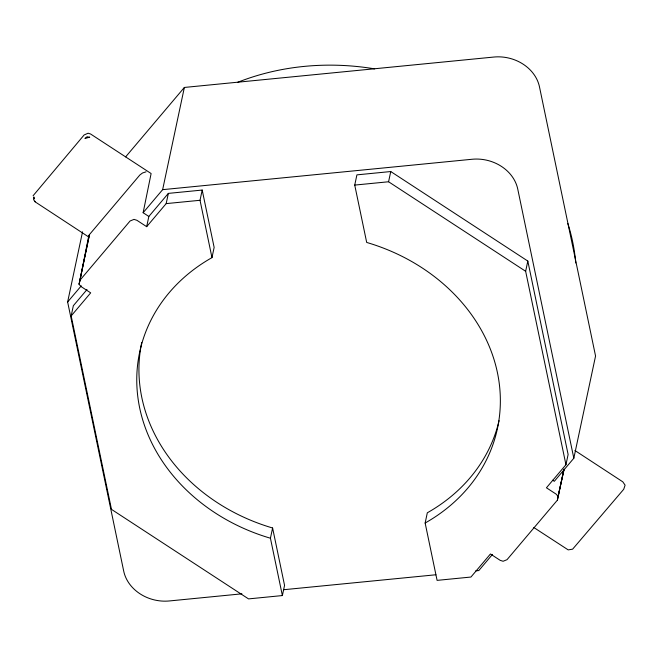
<?xml version="1.0" encoding="UTF-8"?>
<svg xmlns="http://www.w3.org/2000/svg" width="658" height="658" viewBox="0 0 658 658"><rect width="100%" height="100%" fill="white"/><g stroke="black" fill="none" stroke-linecap="round" stroke-linejoin="round"><path stroke-width="0.99" d="M146.027 171.837L142.547 172.972L139.858 174.987L89.472 234.552L79.092 284.314L80.934 286.493L90.681 292.859L71.171 315.93L111.473 509.366L248.535 598.895L282.381 595.564L284.552 585.349L272.601 527.996A182.908 155.288 12 0 1 141.725 342.522M499.077 420.668A182.908 155.288 12 0 1 427.313 512.796L425.142 523.02L437.093 580.372L470.939 577.041L490.449 553.978L500.195 560.345L503.107 561.266L507.03 559.67L557.416 500.105L563.783 469.82M241.897 593.829L169.386 600.951A39.546 33.574 12 0 1 123.704 571.111L67.634 301.981L82.538 231.838M71.171 315.93L73.342 305.707L87.004 289.561M79.692 280.547L130.078 220.981L134.01 219.385L136.922 220.307L146.668 226.673L148.84 216.457L143.131 212.723L151.118 173.539L90.598 134.01L88.114 133.212L84.125 134.956L33.089 195.755M143.131 212.723L162.641 189.66L184.363 87.448L493.796 57.049A39.546 33.574 12 0 1 539.486 86.889L595.556 356.019L573.825 458.231L554.316 481.302L552.687 480.233M146.668 226.673L166.178 203.61L168.349 193.386L202.195 190.063L214.146 247.416L211.975 257.632A182.908 155.288 12 0 0 139.669 407.902A182.908 155.288 12 0 0 270.43 538.219L282.381 595.564M211.975 257.632L200.024 200.287L202.195 190.063M270.43 538.219L272.601 527.996M425.142 523.02A182.908 155.288 12 0 0 497.448 372.757A182.908 155.288 12 0 0 366.687 242.44L354.736 185.087L356.907 174.863L390.753 171.541L527.815 261.061L568.117 454.497L565.946 464.721L546.436 487.792L556.183 494.158L558.017 496.338L564.087 469.549M565.946 464.721L525.643 271.285L388.582 181.764L390.753 171.541M525.643 271.285L527.815 261.061M557.416 500.105L564.005 469.105M125.645 156.867L184.363 87.448M67.634 301.981L81.288 285.827M148.84 216.457L168.349 193.386M492.48 554.406L478.818 570.552L475.759 570.856M162.641 189.66L472.074 159.261A39.546 33.574 12 0 1 517.756 189.101L573.825 458.231M166.178 203.61L200.024 200.287M354.736 185.087L388.582 181.764M283.762 589.716L435.925 574.763M533.811 527.51L568.199 549.891L572.625 549.167L623.718 489.289L625.1 485.16L622.813 481.845L574.919 450.508M34.668 201.545L88.814 237.053M35.367 201.759L33.616 199.802L33.838 196.898L34.455 198.839M237.842 82.242A232.34 197.252 12 0 1 374.682 68.876M567.846 223.523A232.34 197.252 12 0 1 575.734 262.978M88.682 236.255L79.092 284.314L89.472 234.552L88.682 236.255M87.045 136.979L84.923 138.443L89.735 137.168L87.045 136.979"/></g></svg>
